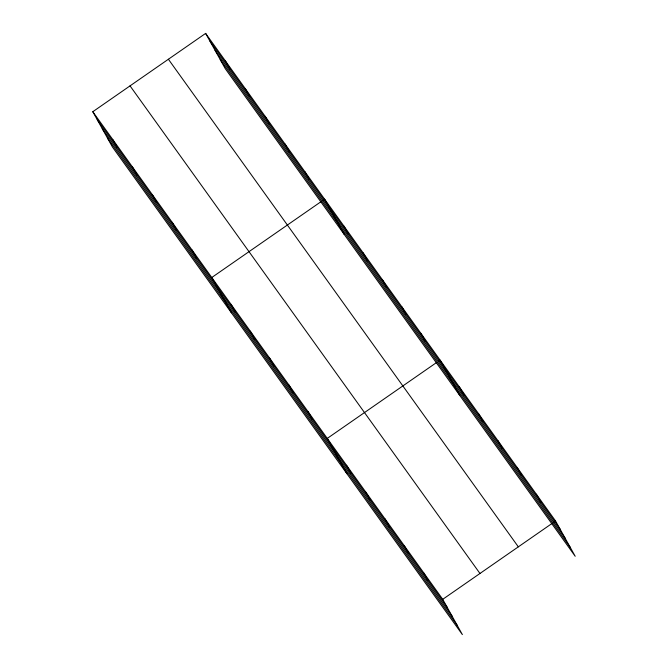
<?xml version="1.0" encoding="UTF-8"?>
<svg xmlns="http://www.w3.org/2000/svg" width="668" height="668" viewBox="0 0 668 668"><rect width="100%" height="100%" fill="white"/><g stroke="black" fill="none" stroke-linecap="round" stroke-linejoin="round"><path stroke-width="1" d="M92.802 111.723L442.734 599.321L462.373 634.6L112.433 147.002L92.802 111.723L205.627 33.4L555.567 520.998L575.198 556.277L225.266 68.679L205.627 33.4M321.224 201.536L211.781 277.504L231.412 312.783M322.911 200.358L324.606 199.181L344.245 234.46M436.705 362.44L327.253 438.417L346.892 473.695M438.392 361.263L440.087 360.094L459.726 395.373M442.734 599.321L552.177 523.353M553.872 522.176L555.567 520.998M210.061 41.366L560.001 528.964M215.079 50.376L565.011 537.982M220.248 59.661L570.18 547.267M168.394 59.243L518.335 546.85M130.035 85.871L479.966 573.478M97.236 119.689L447.168 607.287M102.246 128.699L452.186 616.297M107.414 137.984L457.355 625.59M536.32 494.178L540.754 502.144M517.074 467.366L521.508 475.332M497.827 440.546L502.261 448.512M478.58 413.726L483.014 421.692M459.334 386.914L463.767 394.871M420.84 333.274L425.274 341.239M401.593 306.453L406.027 314.419M382.346 279.641L386.78 287.599M363.1 252.821L367.534 260.787M343.853 226.001L348.287 233.967M304.775 171.551L309.209 179.517M284.944 143.921L289.378 151.887M265.121 116.29L269.555 124.256M245.29 88.66L249.723 96.626M225.458 61.03L229.892 68.996M423.487 572.501L427.921 580.467M404.24 545.689L408.674 553.647M384.993 518.869L389.427 526.835M365.747 492.049L370.181 500.015M346.5 465.229L350.934 473.195M308.006 411.597L312.44 419.562M288.76 384.776L293.194 392.742M269.513 357.956L273.947 365.922M250.275 331.144L254.7 339.11M231.028 304.324L235.453 312.29M191.95 249.874L196.384 257.84M172.119 222.244L176.552 230.209M152.287 194.613L156.721 202.579M132.456 166.983L136.89 174.949M112.625 139.353L117.059 147.319"/></g></svg>
